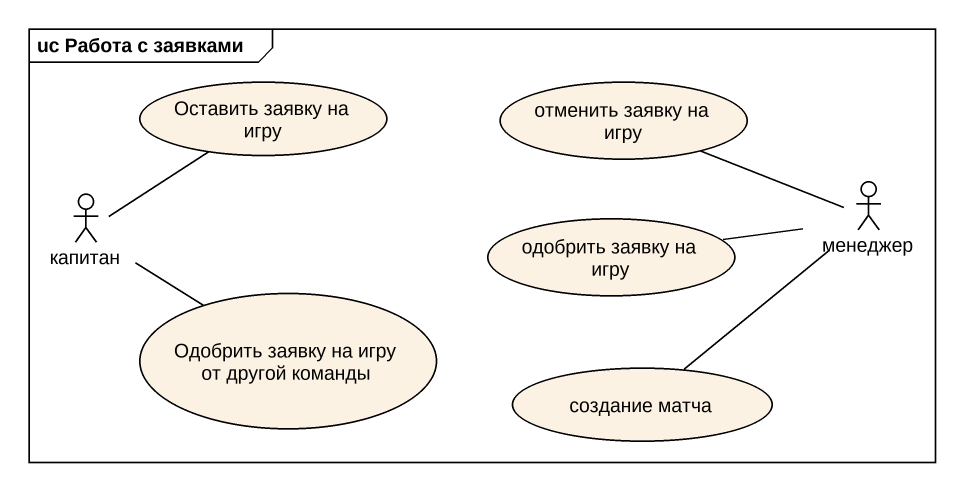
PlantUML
@startuml
mainframe uc Работа с заявками
usecase "Оставить заявку на игру" as Оставить_заявку_на_игру
usecase "отменить заявку на игру" as отменить_заявку_на_игру
actor капитан
usecase "одобрить заявку на игру" as одобрить_заявку_на_игру
actor менеджер
usecase "Одобрить заявку на игру от другой команды" as Одобрить_заявку_на_игру_от
usecase "создание матча" as создание_матча
капитан -up- Оставить_заявку_на_игру
капитан -- Одобрить_заявку_на_игру_от
менеджер -left- отменить_заявку_на_игру
менеджер -left- одобрить_заявку_на_игру
менеджер -- создание_матча
@enduml
